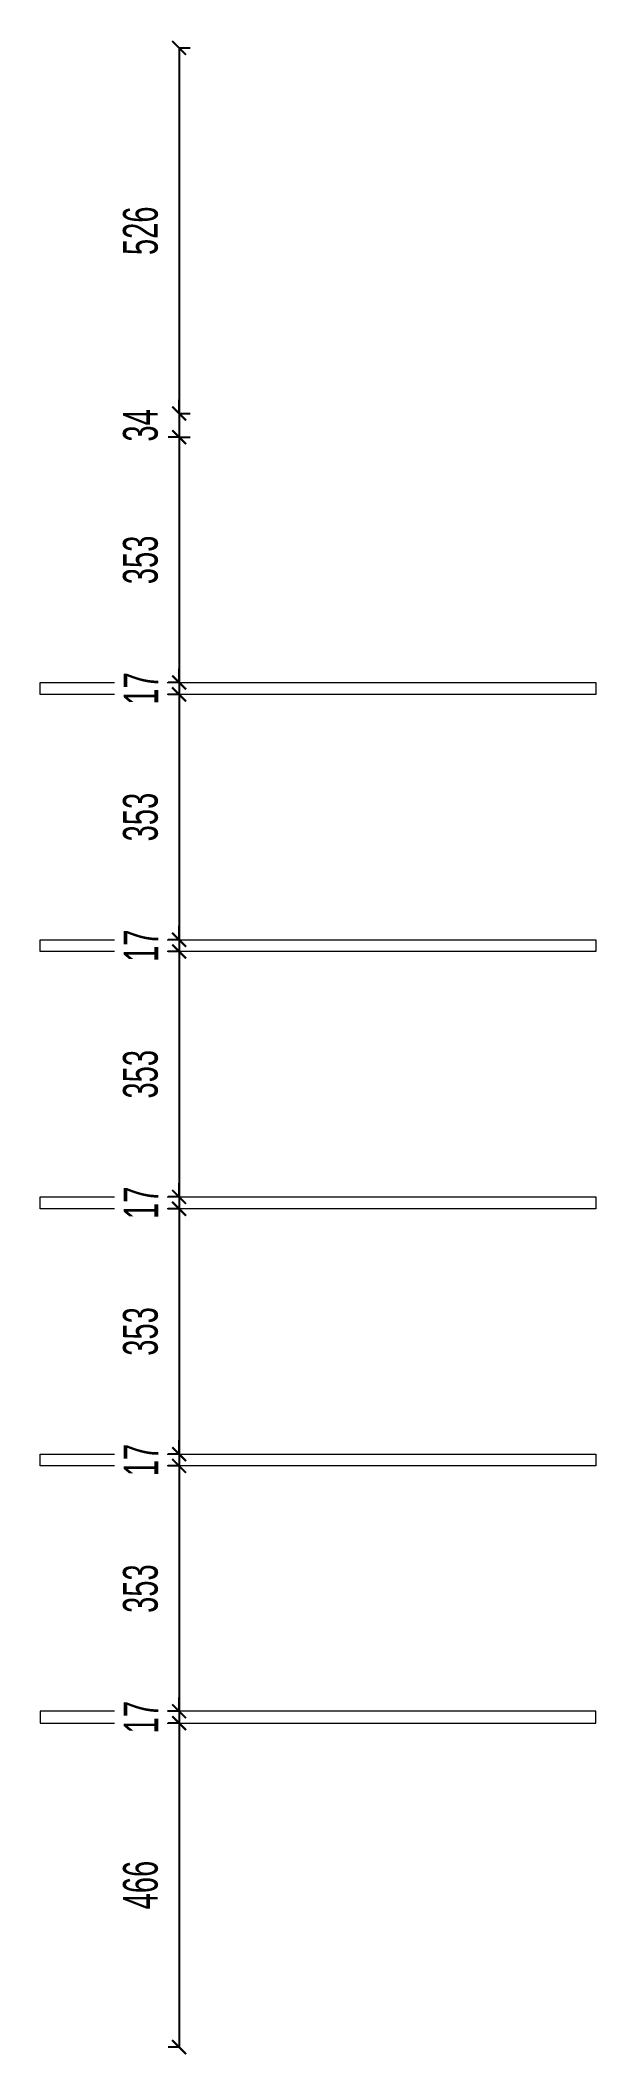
# Model space of a CAD drawing. Header units: millimetres. Extents: x 0 to 800, y -11 to 2887.
import ezdxf

# ---------------------------------------------------------------- set-up
doc = ezdxf.new("R2010")
doc.units = ezdxf.units.MM
doc.header["$MEASUREMENT"] = 0
doc.header["$PDMODE"] = 3
doc.layers.get('0').update_dxf_attribs({"lineweight": 0})
doc.layers.get('Defpoints').update_dxf_attribs({"color": 5})
doc.layers.add('LH-DIM', color=8, linetype='Continuous', lineweight=0)
doc.styles.add('DIM', font='arial.ttf', dxfattribs={"width": 0.6})
doc.dimstyles.new('d20', dxfattribs={"dimscale": 20, "dimtxt": 2.5, "dimasz": 1, "dimexe": 0.8, "dimexo": 3, "dimgap": 1.5, "dimtad": 1, "dimdec": 0, "dimdsep": 46, "dimtxsty": 'DIM', "dimblk": 'ARCHTICK', "dimcen": 0, "dimclrd": 8, "dimclre": 256, "dimclrt": 3, "dimadec": 1, "dimazin": 2, "dimtfac": 1, "dimtdec": 0, "dimtix": 1, "dimtmove": 2, "dimatfit": 2, "dimfxl": 5.5, "dimfxlon": 1, "dimtfill": 1, "dimtolj": 1, "dimtzin": 0, "dimarcsym": 0})

# ---------------------------------------------------------------- blocks, each defined once
blk = doc.blocks.new('_ArchTick')
at = {"color": 0, "linetype": 'ByBlock', "const_width": 0.15}
blk.add_lwpolyline([(-0.5, -0.5), (0.5, 0.5)], dxfattribs=at)
blk = doc.blocks.new('*D24')
at = {"layer": 'Defpoints', "color": 0, "transparency": 16777216}
for p in [(200, 2876), (200, 2350), (200, 2350)]:
    blk.add_point(p, dxfattribs=at)
at = {"layer": 'LH-DIM', "lineweight": -2, "transparency": 16777216}
for p, q in [((200, 2876), (216, 2876)), ((200, 2350), (216, 2350))]:
    blk.add_line(p, q, dxfattribs=at)
at = {"layer": 'LH-DIM', "color": 8, "lineweight": -2, "transparency": 16777216}
blk.add_line((200, 2876), (200, 2350), dxfattribs=at)
at = {"layer": 'LH-DIM', "color": 8, "lineweight": -2, "transparency": 16777216, "xscale": 20, "yscale": 20, "zscale": 20}
for p, rotation in [((200, 2876), 90), ((200, 2350), 270)]:
    blk.add_blockref('_ArchTick', p, dxfattribs=dict(at, rotation=rotation))
at = {"layer": 'LH-DIM', "color": 3, "transparency": 16777216, "insert": (144.5, 2613), "char_height": 50, "attachment_point": 5, "rotation": 90, "style": 'DIM', "bg_fill": 3, "box_fill_scale": 1.25, "bg_fill_color": 256, "bg_fill_true_color": 13158600, "bg_fill_transparency": 0}
blk.add_mtext('\\A1;526', dxfattribs=at)
blk = doc.blocks.new('*D25')
at = {"layer": 'Defpoints', "color": 0, "transparency": 16777216}
for p in [(200, 2350), (200, 2316), (200, 2316)]:
    blk.add_point(p, dxfattribs=at)
at = {"layer": 'LH-DIM', "color": 8, "lineweight": -2, "transparency": 16777216}
for p, q in [((200, 2350), (200, 2370)), ((200, 2350), (200, 2316)), ((200, 2316), (200, 2296))]:
    blk.add_line(p, q, dxfattribs=at)
at = {"layer": 'LH-DIM', "lineweight": -2, "transparency": 16777216}
for p, q in [((200, 2350), (216, 2350)), ((200, 2316), (216, 2316))]:
    blk.add_line(p, q, dxfattribs=at)
at = {"layer": 'LH-DIM', "color": 8, "lineweight": -2, "transparency": 16777216, "xscale": 20, "yscale": 20, "zscale": 20}
for p, rotation in [((200, 2350), 270), ((200, 2316), 90)]:
    blk.add_blockref('_ArchTick', p, dxfattribs=dict(at, rotation=rotation))
at = {"layer": 'LH-DIM', "color": 3, "transparency": 16777216, "insert": (144.5, 2333), "char_height": 50, "attachment_point": 5, "rotation": 90, "style": 'DIM', "bg_fill": 3, "box_fill_scale": 1.25, "bg_fill_color": 256, "bg_fill_true_color": 13158600, "bg_fill_transparency": 0}
blk.add_mtext('\\A1;34', dxfattribs=at)
blk = doc.blocks.new('*D26')
at = {"layer": 'Defpoints', "color": 0, "transparency": 16777216}
for p in [(200, 2316), (200, 1963), (200, 1963)]:
    blk.add_point(p, dxfattribs=at)
at = {"layer": 'LH-DIM', "lineweight": -2, "transparency": 16777216}
for p, q in [((200, 2316), (184, 2316)), ((200, 1963), (184, 1963))]:
    blk.add_line(p, q, dxfattribs=at)
at = {"layer": 'LH-DIM', "color": 8, "lineweight": -2, "transparency": 16777216}
blk.add_line((200, 2316), (200, 1963), dxfattribs=at)
at = {"layer": 'LH-DIM', "color": 8, "lineweight": -2, "transparency": 16777216, "xscale": 20, "yscale": 20, "zscale": 20}
for p, rotation in [((200, 2316), 90), ((200, 1963), 270)]:
    blk.add_blockref('_ArchTick', p, dxfattribs=dict(at, rotation=rotation))
at = {"layer": 'LH-DIM', "color": 3, "transparency": 16777216, "insert": (144.5, 2139.5), "char_height": 50, "attachment_point": 5, "rotation": 90, "style": 'DIM', "bg_fill": 3, "box_fill_scale": 1.25, "bg_fill_color": 256, "bg_fill_true_color": 13158600, "bg_fill_transparency": 0}
blk.add_mtext('\\A1;353', dxfattribs=at)
blk = doc.blocks.new('*D27')
at = {"layer": 'Defpoints', "color": 0, "transparency": 16777216}
for p in [(200, 1963), (200, 1946), (200, 1946)]:
    blk.add_point(p, dxfattribs=at)
at = {"layer": 'LH-DIM', "color": 8, "lineweight": -2, "transparency": 16777216}
for p, q in [((200, 1963), (200, 1983)), ((200, 1963), (200, 1946)), ((200, 1946), (200, 1926))]:
    blk.add_line(p, q, dxfattribs=at)
at = {"layer": 'LH-DIM', "lineweight": -2, "transparency": 16777216}
for p, q in [((200, 1963), (184, 1963)), ((200, 1946), (184, 1946))]:
    blk.add_line(p, q, dxfattribs=at)
at = {"layer": 'LH-DIM', "color": 8, "lineweight": -2, "transparency": 16777216, "xscale": 20, "yscale": 20, "zscale": 20}
for p, rotation in [((200, 1963), 270), ((200, 1946), 90)]:
    blk.add_blockref('_ArchTick', p, dxfattribs=dict(at, rotation=rotation))
at = {"layer": 'LH-DIM', "color": 3, "transparency": 16777216, "insert": (144.9, 1954.5), "char_height": 50, "attachment_point": 5, "rotation": 90, "style": 'DIM', "bg_fill": 3, "box_fill_scale": 1.25, "bg_fill_color": 256, "bg_fill_true_color": 13158600, "bg_fill_transparency": 0}
blk.add_mtext('\\A1;17', dxfattribs=at)
blk = doc.blocks.new('*D28')
at = {"layer": 'Defpoints', "color": 0, "transparency": 16777216}
for p in [(200, 1946), (200, 1593), (200, 1593)]:
    blk.add_point(p, dxfattribs=at)
at = {"layer": 'LH-DIM', "lineweight": -2, "transparency": 16777216}
for p, q in [((200, 1946), (184, 1946)), ((200, 1593), (184, 1593))]:
    blk.add_line(p, q, dxfattribs=at)
at = {"layer": 'LH-DIM', "color": 8, "lineweight": -2, "transparency": 16777216}
blk.add_line((200, 1946), (200, 1593), dxfattribs=at)
at = {"layer": 'LH-DIM', "color": 8, "lineweight": -2, "transparency": 16777216, "xscale": 20, "yscale": 20, "zscale": 20}
for p, rotation in [((200, 1946), 90), ((200, 1593), 270)]:
    blk.add_blockref('_ArchTick', p, dxfattribs=dict(at, rotation=rotation))
at = {"layer": 'LH-DIM', "color": 3, "transparency": 16777216, "insert": (144.5, 1769.5), "char_height": 50, "attachment_point": 5, "rotation": 90, "style": 'DIM', "bg_fill": 3, "box_fill_scale": 1.25, "bg_fill_color": 256, "bg_fill_true_color": 13158600, "bg_fill_transparency": 0}
blk.add_mtext('\\A1;353', dxfattribs=at)
blk = doc.blocks.new('*D29')
at = {"layer": 'Defpoints', "color": 0, "transparency": 16777216}
for p in [(200, 1593), (200, 1576), (200, 1576)]:
    blk.add_point(p, dxfattribs=at)
at = {"layer": 'LH-DIM', "color": 8, "lineweight": -2, "transparency": 16777216}
for p, q in [((200, 1593), (200, 1613)), ((200, 1593), (200, 1576)), ((200, 1576), (200, 1556))]:
    blk.add_line(p, q, dxfattribs=at)
at = {"layer": 'LH-DIM', "lineweight": -2, "transparency": 16777216}
for p, q in [((200, 1593), (184, 1593)), ((200, 1576), (184, 1576))]:
    blk.add_line(p, q, dxfattribs=at)
at = {"layer": 'LH-DIM', "color": 8, "lineweight": -2, "transparency": 16777216, "xscale": 20, "yscale": 20, "zscale": 20}
for p, rotation in [((200, 1593), 270), ((200, 1576), 90)]:
    blk.add_blockref('_ArchTick', p, dxfattribs=dict(at, rotation=rotation))
at = {"layer": 'LH-DIM', "color": 3, "transparency": 16777216, "insert": (144.9, 1584.5), "char_height": 50, "attachment_point": 5, "rotation": 90, "style": 'DIM', "bg_fill": 3, "box_fill_scale": 1.25, "bg_fill_color": 256, "bg_fill_true_color": 13158600, "bg_fill_transparency": 0}
blk.add_mtext('\\A1;17', dxfattribs=at)
blk = doc.blocks.new('*D30')
at = {"layer": 'Defpoints', "color": 0, "transparency": 16777216}
for p in [(200, 1576), (200, 1223), (200, 1223)]:
    blk.add_point(p, dxfattribs=at)
at = {"layer": 'LH-DIM', "lineweight": -2, "transparency": 16777216}
for p, q in [((200, 1576), (184, 1576)), ((200, 1223), (184, 1223))]:
    blk.add_line(p, q, dxfattribs=at)
at = {"layer": 'LH-DIM', "color": 8, "lineweight": -2, "transparency": 16777216}
blk.add_line((200, 1576), (200, 1223), dxfattribs=at)
at = {"layer": 'LH-DIM', "color": 8, "lineweight": -2, "transparency": 16777216, "xscale": 20, "yscale": 20, "zscale": 20}
for p, rotation in [((200, 1576), 90), ((200, 1223), 270)]:
    blk.add_blockref('_ArchTick', p, dxfattribs=dict(at, rotation=rotation))
at = {"layer": 'LH-DIM', "color": 3, "transparency": 16777216, "insert": (144.5, 1399.5), "char_height": 50, "attachment_point": 5, "rotation": 90, "style": 'DIM', "bg_fill": 3, "box_fill_scale": 1.25, "bg_fill_color": 256, "bg_fill_true_color": 13158600, "bg_fill_transparency": 0}
blk.add_mtext('\\A1;353', dxfattribs=at)
blk = doc.blocks.new('*D31')
at = {"layer": 'Defpoints', "color": 0, "transparency": 16777216}
for p in [(200, 1223), (200, 1206), (200, 1206)]:
    blk.add_point(p, dxfattribs=at)
at = {"layer": 'LH-DIM', "lineweight": -2, "transparency": 16777216}
for p, q in [((200, 1223), (184, 1223)), ((200, 1206), (184, 1206))]:
    blk.add_line(p, q, dxfattribs=at)
at = {"layer": 'LH-DIM', "color": 8, "lineweight": -2, "transparency": 16777216}
for p, q in [((200, 1223), (200, 1243)), ((200, 1223), (200, 1206)), ((200, 1206), (200, 1186))]:
    blk.add_line(p, q, dxfattribs=at)
at = {"layer": 'LH-DIM', "color": 8, "lineweight": -2, "transparency": 16777216, "xscale": 20, "yscale": 20, "zscale": 20}
for p, rotation in [((200, 1223), 270), ((200, 1206), 90)]:
    blk.add_blockref('_ArchTick', p, dxfattribs=dict(at, rotation=rotation))
at = {"layer": 'LH-DIM', "color": 3, "transparency": 16777216, "insert": (144.9, 1214.5), "char_height": 50, "attachment_point": 5, "rotation": 90, "style": 'DIM', "bg_fill": 3, "box_fill_scale": 1.25, "bg_fill_color": 256, "bg_fill_true_color": 13158600, "bg_fill_transparency": 0}
blk.add_mtext('\\A1;17', dxfattribs=at)
blk = doc.blocks.new('*D32')
at = {"layer": 'Defpoints', "color": 0, "transparency": 16777216}
for p in [(200, 1206), (200, 853), (200, 853)]:
    blk.add_point(p, dxfattribs=at)
at = {"layer": 'LH-DIM', "lineweight": -2, "transparency": 16777216}
for p, q in [((200, 1206), (184, 1206)), ((200, 853), (184, 853))]:
    blk.add_line(p, q, dxfattribs=at)
at = {"layer": 'LH-DIM', "color": 8, "lineweight": -2, "transparency": 16777216}
blk.add_line((200, 1206), (200, 853), dxfattribs=at)
at = {"layer": 'LH-DIM', "color": 8, "lineweight": -2, "transparency": 16777216, "xscale": 20, "yscale": 20, "zscale": 20}
for p, rotation in [((200, 1206), 90), ((200, 853), 270)]:
    blk.add_blockref('_ArchTick', p, dxfattribs=dict(at, rotation=rotation))
at = {"layer": 'LH-DIM', "color": 3, "transparency": 16777216, "insert": (144.5, 1029.5), "char_height": 50, "attachment_point": 5, "rotation": 90, "style": 'DIM', "bg_fill": 3, "box_fill_scale": 1.25, "bg_fill_color": 256, "bg_fill_true_color": 13158600, "bg_fill_transparency": 0}
blk.add_mtext('\\A1;353', dxfattribs=at)
blk = doc.blocks.new('*D33')
at = {"layer": 'Defpoints', "color": 0, "transparency": 16777216}
for p in [(200, 853), (200, 836), (200, 836)]:
    blk.add_point(p, dxfattribs=at)
at = {"layer": 'LH-DIM', "color": 8, "lineweight": -2, "transparency": 16777216}
for p, q in [((200, 853), (200, 873)), ((200, 853), (200, 836)), ((200, 836), (200, 816))]:
    blk.add_line(p, q, dxfattribs=at)
at = {"layer": 'LH-DIM', "lineweight": -2, "transparency": 16777216}
for p, q in [((200, 853), (184, 853)), ((200, 836), (184, 836))]:
    blk.add_line(p, q, dxfattribs=at)
at = {"layer": 'LH-DIM', "color": 8, "lineweight": -2, "transparency": 16777216, "xscale": 20, "yscale": 20, "zscale": 20}
for p, rotation in [((200, 853), 270), ((200, 836), 90)]:
    blk.add_blockref('_ArchTick', p, dxfattribs=dict(at, rotation=rotation))
at = {"layer": 'LH-DIM', "color": 3, "transparency": 16777216, "insert": (144.9, 844.5), "char_height": 50, "attachment_point": 5, "rotation": 90, "style": 'DIM', "bg_fill": 3, "box_fill_scale": 1.25, "bg_fill_color": 256, "bg_fill_true_color": 13158600, "bg_fill_transparency": 0}
blk.add_mtext('\\A1;17', dxfattribs=at)
blk = doc.blocks.new('*D34')
at = {"layer": 'Defpoints', "color": 0, "transparency": 16777216}
for p in [(200, 836), (200, 483), (200, 483)]:
    blk.add_point(p, dxfattribs=at)
at = {"layer": 'LH-DIM', "lineweight": -2, "transparency": 16777216}
for p, q in [((200, 836), (184, 836)), ((200, 483), (184, 483))]:
    blk.add_line(p, q, dxfattribs=at)
at = {"layer": 'LH-DIM', "color": 8, "lineweight": -2, "transparency": 16777216}
blk.add_line((200, 836), (200, 483), dxfattribs=at)
at = {"layer": 'LH-DIM', "color": 8, "lineweight": -2, "transparency": 16777216, "xscale": 20, "yscale": 20, "zscale": 20}
for p, rotation in [((200, 836), 90), ((200, 483), 270)]:
    blk.add_blockref('_ArchTick', p, dxfattribs=dict(at, rotation=rotation))
at = {"layer": 'LH-DIM', "color": 3, "transparency": 16777216, "insert": (144.5, 659.5), "char_height": 50, "attachment_point": 5, "rotation": 90, "style": 'DIM', "bg_fill": 3, "box_fill_scale": 1.25, "bg_fill_color": 256, "bg_fill_true_color": 13158600, "bg_fill_transparency": 0}
blk.add_mtext('\\A1;353', dxfattribs=at)
blk = doc.blocks.new('*D35')
at = {"layer": 'Defpoints', "color": 0, "transparency": 16777216}
for p in [(200, 483), (200, 466), (200, 466)]:
    blk.add_point(p, dxfattribs=at)
at = {"layer": 'LH-DIM', "color": 8, "lineweight": -2, "transparency": 16777216}
for p, q in [((200, 483), (200, 503)), ((200, 483), (200, 466)), ((200, 466), (200, 446))]:
    blk.add_line(p, q, dxfattribs=at)
at = {"layer": 'LH-DIM', "lineweight": -2, "transparency": 16777216}
for p, q in [((200, 483), (184, 483)), ((200, 466), (184, 466))]:
    blk.add_line(p, q, dxfattribs=at)
at = {"layer": 'LH-DIM', "color": 8, "lineweight": -2, "transparency": 16777216, "xscale": 20, "yscale": 20, "zscale": 20}
for p, rotation in [((200, 483), 270), ((200, 466), 90)]:
    blk.add_blockref('_ArchTick', p, dxfattribs=dict(at, rotation=rotation))
at = {"layer": 'LH-DIM', "color": 3, "transparency": 16777216, "insert": (144.9, 474.5), "char_height": 50, "attachment_point": 5, "rotation": 90, "style": 'DIM', "bg_fill": 3, "box_fill_scale": 1.25, "bg_fill_color": 256, "bg_fill_true_color": 13158600, "bg_fill_transparency": 0}
blk.add_mtext('\\A1;17', dxfattribs=at)
blk = doc.blocks.new('*D36')
at = {"layer": 'Defpoints', "color": 0, "transparency": 16777216}
for p in [(200, 466), (200, 0), (200, 0)]:
    blk.add_point(p, dxfattribs=at)
at = {"layer": 'LH-DIM', "lineweight": -2, "transparency": 16777216}
for p, q in [((200, 466), (184, 466)), ((200, 0), (184, 0))]:
    blk.add_line(p, q, dxfattribs=at)
at = {"layer": 'LH-DIM', "color": 8, "lineweight": -2, "transparency": 16777216}
blk.add_line((200, 466), (200, 0), dxfattribs=at)
at = {"layer": 'LH-DIM', "color": 8, "lineweight": -2, "transparency": 16777216, "xscale": 20, "yscale": 20, "zscale": 20}
for p, rotation in [((200, 466), 90), ((200, 0), 270)]:
    blk.add_blockref('_ArchTick', p, dxfattribs=dict(at, rotation=rotation))
at = {"layer": 'LH-DIM', "color": 3, "transparency": 16777216, "insert": (144.5, 233), "char_height": 50, "attachment_point": 5, "rotation": 90, "style": 'DIM', "bg_fill": 3, "box_fill_scale": 1.25, "bg_fill_color": 256, "bg_fill_true_color": 13158600, "bg_fill_transparency": 0}
blk.add_mtext('\\A1;466', dxfattribs=at)

msp = doc.modelspace()

# ---------------------------------------------------------------- linework, layer by layer
at = {"ltscale": 5}
for points in [[(0, 1963), (800, 1963), (800, 1946), (0, 1946)], [(0, 1593), (800, 1593), (800, 1576), (0, 1576)], [(0, 1223), (800, 1223), (800, 1206), (0, 1206)], [(0, 853), (800, 853), (800, 836), (0, 836)]]:
    msp.add_lwpolyline(points, close=True, dxfattribs=at)
at = {"ltscale": 10}
msp.add_lwpolyline([(800, 483), (0, 483), (0, 466), (800, 466)], close=True, dxfattribs=at)

# ---------------------------------------------------------------- dimensions: what is measured, and where the dimension line sits
at = {"layer": 'LH-DIM'}
dim = msp.add_linear_dim(base=(200, 2350), p1=(200, 2876), p2=(200, 2350), angle=90, dimstyle='d20', dxfattribs=at)
dim.commit()
dim.dimension.update_dxf_attribs({"geometry": '*D24', "text_midpoint": (144.5, 2613)})

# ---------------------------------------------------------------- next in the draw order: dimensions: what is measured, and where the dimension line sits
dim = msp.add_linear_dim(base=(200, 2316), p1=(200, 2350), p2=(200, 2316), angle=90, dimstyle='d20', dxfattribs=at)
dim.commit()
dim.dimension.update_dxf_attribs({"geometry": '*D25', "text_midpoint": (144.5, 2333)})

# ---------------------------------------------------------------- next in the draw order: dimensions: what is measured, and where the dimension line sits
dim = msp.add_linear_dim(base=(200, 1963), p1=(200, 2316), p2=(200, 1963), angle=90, dimstyle='d20', dxfattribs=at)
dim.commit()
dim.dimension.update_dxf_attribs({"geometry": '*D26', "text_midpoint": (144.5, 2139.5)})

# ---------------------------------------------------------------- next in the draw order: dimensions: what is measured, and where the dimension line sits
dim = msp.add_linear_dim(base=(200, 1946), p1=(200, 1963), p2=(200, 1946), angle=90, dimstyle='d20', dxfattribs=at)
dim.commit()
dim.dimension.update_dxf_attribs({"geometry": '*D27', "text_midpoint": (144.9, 1954.5)})

# ---------------------------------------------------------------- next in the draw order: dimensions: what is measured, and where the dimension line sits
dim = msp.add_linear_dim(base=(200, 1593), p1=(200, 1946), p2=(200, 1593), angle=90, dimstyle='d20', dxfattribs=at)
dim.commit()
dim.dimension.update_dxf_attribs({"geometry": '*D28', "text_midpoint": (144.5, 1769.5)})

# ---------------------------------------------------------------- next in the draw order: dimensions: what is measured, and where the dimension line sits
dim = msp.add_linear_dim(base=(200, 1576), p1=(200, 1593), p2=(200, 1576), angle=90, dimstyle='d20', dxfattribs=at)
dim.commit()
dim.dimension.update_dxf_attribs({"geometry": '*D29', "text_midpoint": (144.9, 1584.5)})

# ---------------------------------------------------------------- next in the draw order: dimensions: what is measured, and where the dimension line sits
dim = msp.add_linear_dim(base=(200, 1223), p1=(200, 1576), p2=(200, 1223), angle=90, dimstyle='d20', dxfattribs=at)
dim.commit()
dim.dimension.update_dxf_attribs({"geometry": '*D30', "text_midpoint": (144.5, 1399.5)})

# ---------------------------------------------------------------- next in the draw order: dimensions: what is measured, and where the dimension line sits
dim = msp.add_linear_dim(base=(200, 1206), p1=(200, 1223), p2=(200, 1206), angle=90, dimstyle='d20', dxfattribs=at)
dim.commit()
dim.dimension.update_dxf_attribs({"geometry": '*D31', "text_midpoint": (144.9, 1214.5)})

# ---------------------------------------------------------------- next in the draw order: dimensions: what is measured, and where the dimension line sits
dim = msp.add_linear_dim(base=(200, 853), p1=(200, 1206), p2=(200, 853), angle=90, dimstyle='d20', dxfattribs=at)
dim.commit()
dim.dimension.update_dxf_attribs({"geometry": '*D32', "text_midpoint": (144.5, 1029.5)})

# ---------------------------------------------------------------- next in the draw order: dimensions: what is measured, and where the dimension line sits
dim = msp.add_linear_dim(base=(200, 836), p1=(200, 853), p2=(200, 836), angle=90, dimstyle='d20', dxfattribs=at)
dim.commit()
dim.dimension.update_dxf_attribs({"geometry": '*D33', "text_midpoint": (144.9, 844.5)})

# ---------------------------------------------------------------- next in the draw order: dimensions: what is measured, and where the dimension line sits
dim = msp.add_linear_dim(base=(200, 483), p1=(200, 836), p2=(200, 483), angle=90, dimstyle='d20', dxfattribs=at)
dim.commit()
dim.dimension.update_dxf_attribs({"geometry": '*D34', "text_midpoint": (144.5, 659.5)})

# ---------------------------------------------------------------- next in the draw order: dimensions: what is measured, and where the dimension line sits
dim = msp.add_linear_dim(base=(200, 466), p1=(200, 483), p2=(200, 466), angle=90, dimstyle='d20', dxfattribs=at)
dim.commit()
dim.dimension.update_dxf_attribs({"geometry": '*D35', "text_midpoint": (144.9, 474.5)})

# ---------------------------------------------------------------- next in the draw order: dimensions: what is measured, and where the dimension line sits
dim = msp.add_linear_dim(base=(200, 0), p1=(200, 466), p2=(200, 0), angle=90, dimstyle='d20', dxfattribs=at)
dim.commit()
dim.dimension.update_dxf_attribs({"geometry": '*D36', "text_midpoint": (144.5, 233)})

doc.saveas('drawing.dxf')
